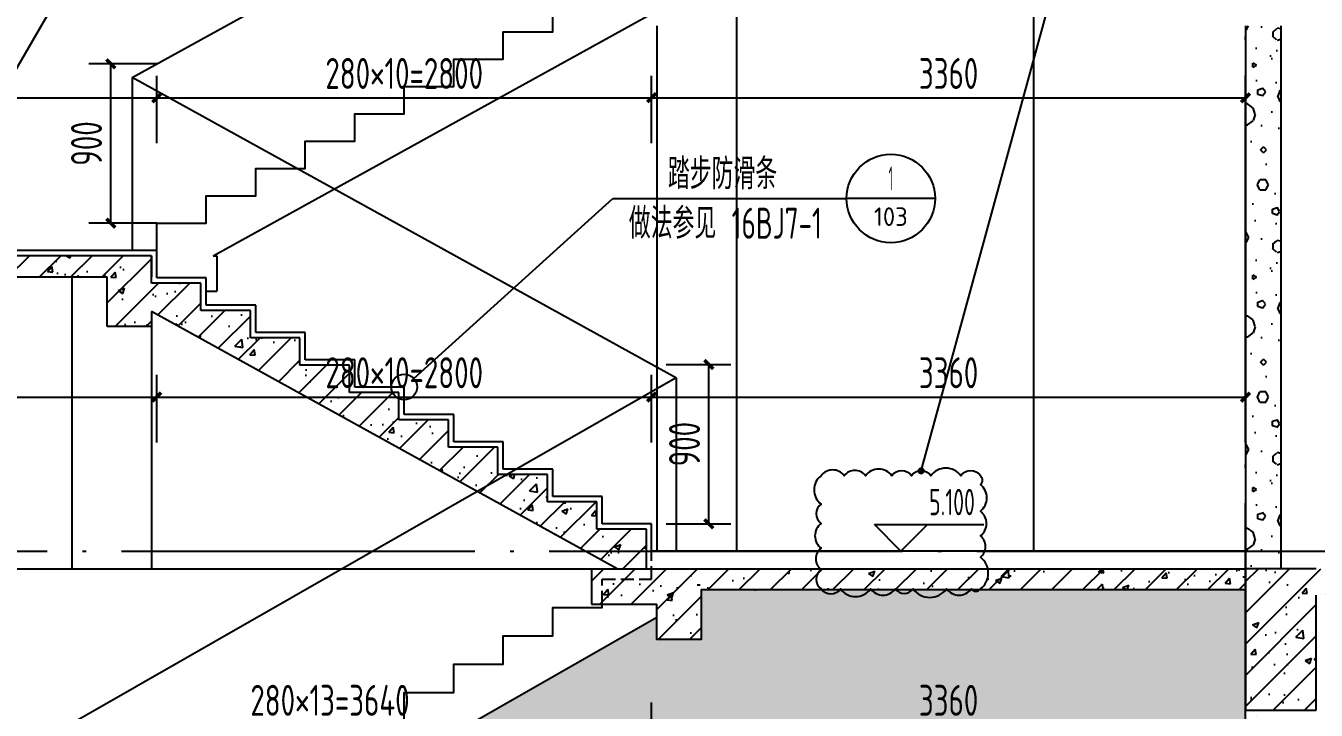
# Model space of a CAD drawing. Extents: x 116425 to 211028, y 11881 to 56060.
# Drawn here: x 155545 to 162845, y 33202 to 37072 of the extents above; entities that cross this region are included whole.
import ezdxf
from ezdxf.enums import TextEntityAlignment as Align
from ezdxf.xclip import XClip

# ---------------------------------------------------------------- set-up
doc = ezdxf.new("R2010")
doc.units = 0
doc.header["$LTSCALE"] = 1000
doc.header["$MEASUREMENT"] = 0
doc.header["$XCLIPFRAME"] = 0
doc.linetypes.add('DASH', pattern=[0.35, 0.25, -0.1])
doc.linetypes.add('DOTE', pattern=[2.42, 2, -0.2, 0.02, -0.2])
for name, color, linetype in [('01-标注_尺寸', 124, 'Continuous'), ('01-标注_标高', 200, 'Continuous'), ('01-标注_符号', 200, 'Continuous'), ('02-TEXT_标注', 130, 'Continuous'), ('05-填充_天正', 14, 'Continuous'), ('13#楼幕墙$0$A-C_玻璃幕墙', 140, 'Continuous'), ('13#楼幕墙$0$A-TECH_结构', 21, 'Continuous'), ('A-E_栏杆', 232, 'Continuous'), ('A-O_屋面', 201, 'Continuous'), ('A-SUR_保温', 222, 'Continuous'), ('A_AXIS-轴线', 36, 'DOTE'), ('A_STR-砌块墙', 121, 'Continuous'), ('A_STR-砼墙', 51, 'Continuous'), ('A_STR-砼柱', 51, 'Continuous'), ('S_E_A-E_楼梯', 4, 'Continuous'), ('S_SURFACE', 6, 'Continuous'), ('X-104 13#平面$0$A-TECH_结构', 21, 'Continuous')]:
    doc.layers.add(name, color=color, linetype=linetype)
doc.layers.add('104-13 B0核心筒$0$04-不打印_辅助线', color=165, linetype='Continuous', plot=False)
doc.layers.add('DIM_MODI', color=6, linetype='Continuous', plot=False)
doc.layers.add('X-104 13#平面$0$000套内', color=226, linetype='Continuous', lineweight=30, plot=False)
doc.styles.add('_TCH_DIM', font='ros1.shx', dxfattribs={"bigfont": 'jd.shx'})
doc.styles.add('_TCH_DIM_T3', font='ROS1', dxfattribs={"width": 0.8, "bigfont": 'JD'})
doc.styles.add('样式 1', font='ros1.shx', dxfattribs={"width": 0.75, "bigfont": 'jd.shx'})
doc.dimstyles.new('_TCH_ARCH&&50', dxfattribs={"dimtxt": 175, "dimasz": 50, "dimexe": 125, "dimexo": 150, "dimgap": 50, "dimtad": 1, "dimdec": 0, "dimzin": 0, "dimdsep": 46, "dimtxsty": '_TCH_DIM_T3', "dimblk": 'ARCHTICK', "dimcen": 0.09, "dimclrt": 7, "dimazin": 2, "dimtfac": 1, "dimtdec": 0, "dimtix": 1, "dimtmove": 2, "dimatfit": 3, "dimfxl": 0, "dimtolj": 1, "dimtzin": 0, "dimarcsym": 0})
pattern_1 = [(45, (1000, 0), (-88.38835, 88.38835), []), (50, (1000, 0), (358.6301, -31.37607), [37.5, -412.5]), (355, (1000, 0), (-69.3757, 376.0961), [30, -330]), (100.4514, (1029.9, -2.6), (289.2547, 344.7198), [31.8701, -350.57106]), (46.1842, (1000, 100), (533.6205, -82.7595), [56.25, -618.75]), (96.6356, (1044.47, 93.1), (467.3314, 487.059), [47.8051, -525.8565]), (351.1842, (1000, 100), (467.331, 487.0593), [45, -495]), (21, (1050, 75), (298.4535, -201.30945), [37.5, -412.5]), (326, (1050, 75), (121.6577, 362.575), [30, -330]), (71.4514, (1074.87, 58.22), (420.1113, 161.26525), [31.8701, -350.57106]), (37.5, (1000, 0), (6.07993, 166.44693), [0, -326, 0, -335, 0, -331.25]), (7.5, (1000, 0), (131.53477, 197.20586), [0, -191, 0, -318.5, 0, -126.25]), (327.5, (888.5, 2e-14), (266.91122, -11.27744), [0, -125, 0, -390, 0, -517.5]), (317.5, (838.5, 4e-14), (291.5931, 50.0525), [0, -162.5, 0, -259, 0, -367.5])]
pattern_2 = [(45, (0, 0), (-88.38835, 88.38835), []), (50, (0, 0), (358.6301, -31.37607), [37.5, -412.5]), (355, (0, 0), (-69.3757, 376.0961), [30, -330]), (100.4514, (29.9, -2.6), (289.2547, 344.7198), [31.8701, -350.57106]), (46.1842, (0, 100), (533.6205, -82.7595), [56.25, -618.75]), (96.6356, (44.47, 93.1), (467.3314, 487.059), [47.8051, -525.8565]), (351.1842, (0, 100), (467.331, 487.0593), [45, -495]), (21, (50, 75), (298.45353, -201.30945), [37.5, -412.5]), (326, (50, 75), (121.6577, 362.575), [30, -330]), (71.4514, (74.87, 58.22), (420.1113, 161.26525), [31.8701, -350.57106]), (37.5, (0, 0), (6.07993, 166.44693), [0, -326, 0, -335, 0, -331.25]), (7.5, (0, 0), (131.53477, 197.20586), [0, -191, 0, -318.5, 0, -126.25]), (327.5, (-111.5, 0), (266.91122, -11.27744), [0, -125, 0, -390, 0, -517.5]), (317.5, (-161.5, 0), (291.5931, 50.0525), [0, -162.5, 0, -259, 0, -367.5])]
pattern_3 = [(0, (177, -183), (300, 600), [0, -600]), (0, (-174, -264), (300, 600), [0, -600]), (0, (21, -270), (300, 600), [0, -600]), (0, (234, -93), (300, 600), [0, -600]), (0, (-15, -300), (300, 600), [0, -600]), (0, (294, 285), (300, 600), [0, -600]), (0, (111, 237), (300, 600), [0, -600]), (0, (207, 162), (300, 600), [0, -600]), (0, (-282, 150), (300, 600), [0, -600]), (0, (12, 123), (300, 600), [0, -600]), (0, (-102, -30), (300, 600), [0, -600]), (0, (-96, -255), (300, 600), [0, -600]), (0, (129, -279), (300, 600), [0, -600]), (0, (294, -15), (300, 600), [0, -600]), (0, (-267, -108), (300, 600), [0, -600]), (0, (-216, -6), (300, 600), [0, -600]), (0, (18, -48), (300, 600), [0, -600]), (0, (-66, -135), (300, 600), [0, -600]), (0, (-114, 63), (300, 600), [0, -600]), (0, (-39, 288), (300, 600), [0, -600]), (0, (-243, -234), (300, 600), [0, -600]), (0, (87, 165), (300, 600), [0, -600]), (0, (-192, 174), (300, 600), [0, -600]), (0, (-240, 252), (300, 600), [0, -600]), (130.601294, (257.143, 97.143), (-1499.9999834, 1800.000008), [26.3416, -11037.111]), (18.43495, (214.29, 108.57), (1499.999994, 599.999996), [27.1052, -3767.628]), (90, (214.3, 82.86), (300, 600), [25.7143, -1174.2857]), (161.56505, (240, 74.29), (-1500.00001, 599.999955), [27.1052, -3767.628]), (53.1301, (240, 74.29), (300, 600), [28.5714, -2971.4285]), (135, (262.86, -231.43), (-300.00004, 599.99996), [24.2437, -1672.8126]), (45, (228.57, -231.43), (300, 600), [24.2437, -1672.8126]), (135, (245.71, -248.57), (-300.00004, 599.99996), [24.2437, -1672.8126]), (45, (245.71, -248.57), (300, 600), [24.2437, -1672.8126]), (116.56505, (-25.7, 171.43), (-5e-05, 1200), [31.9438, -638.8765]), (180, (-40, 200), (-300, 600), [34.2857, -565.7142]), (63.43495, (-88.57, 171.43), (3e-06, 1200), [31.9438, -638.8765]), (116.56505, (-74.3, 142.86), (-5e-05, 1200), [31.9438, -638.8765]), (0, (-74.3, 142.86), (300, 600), [34.2857, -565.7142]), (63.43495, (-40, 142.86), (3e-06, 1200), [31.9438, -638.8765]), (107.102728, (200, -31.429), (-899.9999656, 3000.0000048), [38.8613, -16282.9025]), (143.972626, (188.57, 5.714), (-5699.999928, 4199.999995), [38.8613, -8122.02]), (180, (157.14, 28.6), (-300, 600), [37.1429, -562.857]), (36.027373, (88.57, 5.714), (5699.999958, 4199.999955), [38.8613, -8122.02]), (71.56505, (77.14, -28.57), (900.000005, 2999.999995), [36.1403, -3758.5928]), (107.102728, (88.571, -65.714), (-899.9999656, 3000.0000048), [38.8613, -16282.9025]), (143.972626, (120, -88.57), (-5699.999928, 4199.999995), [38.8613, -8122.02]), (0, (120, -88.6), (300, 600), [37.1429, -562.857]), (36.027373, (157.143, -88.57), (5699.999958, 4199.999955), [38.8613, -8122.02]), (71.56505, (188.57, -65.71), (900.000005, 2999.999995), [36.1403, -3758.5928]), (150.25512, (205.714, 248.57), (-900.000002, 599.999993), [23.035, -4814.3196]), (90, (185.7, 237.14), (300, 600), [22.8571, -1177.1427]), (29.74488, (185.714, 237.14), (900, 599.999997), [23.035, -4814.3196]), (116.56505, (65.7, -177.14), (-5e-05, 1200), [31.9438, -638.8765]), (168.690067, (51.43, -148.57), (-2700.000002, 599.999985), [29.1373, -6089.6855]), (41.185925, (0, -162.857), (7499.9999546, 6599.9999423), [30.3718, -12725.802]), (90, (0, -191.43), (300, 600), [28.5714, -1171.4285]), (138.814074, (22.857, -211.429), (-7499.9998667, 6600.000042), [30.3718, -12725.802]), (16.699244, (22.857, -211.429), (9899.9999255, 2999.9999686), [29.8295, -12498.5375]), (60.945396, (51.43, -202.857), (299.999999, 599.9999947), [29.416, -12325.3395]), (109.983106, (-185.714, 74.286), (-1500.0000056, 4199.999989), [33.442, -14012.1975]), (155.556045, (-197.143, 105.714), (-3900.000015, 1799.9999626), [34.523, -14465.1315]), (24.443955, (-260, 105.714), (3900.000002, 1799.9999913), [34.523, -14465.1315]), (70.016893, (-271.429, 74.286), (1500.0000045, 4199.9999896), [33.442, -14012.1975]), (109.983106, (-260, 42.857), (-1500.0000056, 4199.999989), [33.442, -14012.1975]), (160.016893, (-228.57, 31.43), (-1500.000001, 599.999973), [33.442, -6989.3775]), (19.983107, (-228.57, 31.43), (1499.999992, 599.999999), [33.442, -6989.3775]), (70.016893, (-197.143, 42.857), (1500.0000045, 4199.9999896), [33.442, -14012.1975]), (122.005383, (37.14, 20), (-300.00004, 599.99997), [26.9542, -5633.434]), (18.43495, (-2.86, 34.29), (1499.999994, 599.999996), [27.1052, -3767.628]), (90, (-2.86, 8.57), (300, 600), [25.7143, -1174.2857]), (161.56505, (22.86, 0), (-1500.00001, 599.999955), [27.1052, -3767.628]), (54.462322, (22.857, 0), (2099.999997, 2999.9999955), [24.578, -10298.2115]), (116.56505, (-137.14, -125.7), (-5e-05, 1200), [31.9438, -638.8765]), (180, (-151.4, -97.14), (-300, 600), [31.4286, -568.5714]), (59.036243, (-200, -125.714), (300.000001, 599.999997), [33.3197, -6963.822]), (120.963756, (-182.857, -154.286), (-300.000041, 599.999972), [33.3197, -6963.822]), (0, (-182.86, -154.3), (300, 600), [31.4286, -568.5714]), (63.43495, (-151.43, -154.3), (3e-06, 1200), [31.9438, -638.8765])]

# ---------------------------------------------------------------- blocks, each defined once
blk = doc.blocks.new('图框-A1')
at = {"const_width": 0.05}
blk.add_lwpolyline([(0, 0), (841, 0), (841, 594), (0, 594)], close=True, dxfattribs=at)
blk = doc.blocks.new('13#楼幕墙')
at = {"layer": '13#楼幕墙$0$A-C_玻璃幕墙'}
blk.add_lwpolyline([(4492.6, 15500), (-900, 15500), (-900, -1700), (22100, -1700), (22100, -1100), (58400, -1100), (58400, 18959.9), (53293.2, 23245), (37800, 14300), (37800, 10200), (12500, 10200), (4492.6, 15500)], dxfattribs=at)
at = {"layer": '13#楼幕墙$0$A-TECH_结构'}
blk.add_lwpolyline([(4402.3, 77600), (-600, 77600), (-600, 60000), (21800, 60000), (21800, 61600), (58100, 61600), (58100, 81220), (53261.3, 85280.2), (38100, 76526.8), (38100, 72300), (12409.7, 72300), (4402.3, 77600)], dxfattribs=at)
blk = doc.blocks.new('X-104 13#平面$0$A$C0BB3323F')
at = {"layer": 'Defpoints'}
blk.add_lwpolyline([(59300, 600), (59300, 20660), (54205, 24935), (38700, 16000), (38700, 11900), (13400, 11900), (5392.6, 17200), (0, 17200), (0, 0), (23000, 0), (23000, 600)], close=True, dxfattribs=at)
blk = doc.blocks.new('X-104 13#平面')
at = {"layer": 'X-104 13#平面$0$000套内'}
blk.add_lwpolyline([(4100, 77750), (4100, 68700), (-750, 68700), (-750, 59850), (21950, 59850), (21950, 61450), (58250, 61450), (58250, 71300), (48400, 71300), (48400, 73450), (53400, 73450), (53400, 80500), (58250, 80500), (58250, 81290.1), (53289, 85452.6), (37950, 76613.3), (37950, 72450), (12454.9, 72450), (4447.4, 77750)], close=True, dxfattribs=at)
blk.add_lwpolyline([(7100, -1550), (21950, -1550), (21950, -950), (48400, -950), (48400, 11050), (53400, 11050), (53400, 18100), (58250, 18100), (58250, 18890), (53289.1, 23052.7), (37950, 14213.3), (37950, 10050), (12454.9, 10050), (4447.4, 15350), (4100, 15350), (4100, 6300), (7100, 6300), (7100, -1550)], dxfattribs=at)
at = {"xscale": 100, "yscale": 100, "zscale": 100}
for p in [(-10634.5, 104514.8), (-10634.5, -20285.2)]:
    blk.add_blockref('图框-A1', p, dxfattribs=at)
blk.add_blockref('X-104 13#平面$0$A$C0BB3323F', (-900, -1700))
at = {"layer": 'X-104 13#平面$0$A-TECH_结构'}
blk.add_blockref('13#楼幕墙', (0, 0), dxfattribs=at)
blk = doc.blocks.new('104 轴线')
blk.add_line((-287377.3, 164049.7), (-242241.1, 93088.3))
blk = doc.blocks.new('104-13 B0核心筒')
at = {"layer": '104-13 B0核心筒$0$04-不打印_辅助线'}
ref = blk.add_blockref('104 轴线', (287655.8, 163436.6), dxfattribs=dict(at, rotation=57.54087654753761))
XClip(ref).set_block_clipping_path([(-308258.2439484803, 159880.9876684749), (-256882.7738956955, 79110.5487782021), (-223300.1845035219, 100471.3503204154), (-274675.6545563068, 181241.7892106881)])
blk = doc.blocks.new('_ArchTick')
at = {"color": 0, "linetype": 'ByBlock', "const_width": 0.4}
blk.add_lwpolyline([(-0.5, -0.5), (0.5, 0.5)], dxfattribs=at)
blk = doc.blocks.new('*D700')
at = {"layer": '01-标注_尺寸', "color": 0, "lineweight": -2, "transparency": 16777216}
for p, q in [((159085.5, 36408.3), (159085.5, 36789.9)), ((162445.5, 36408.3), (162445.5, 36789.9)), ((159085.5, 36664.9), (162445.5, 36664.9))]:
    blk.add_line(p, q, dxfattribs=at)
at = {"layer": 'Defpoints', "color": 0, "transparency": 16777216}
for p in [(162445.5, 36664.9), (159085.5, 36258.3), (162445.5, 36258.3)]:
    blk.add_point(p, dxfattribs=at)
at = {"layer": '01-标注_尺寸', "color": 0, "lineweight": -2, "transparency": 16777216, "xscale": 50, "yscale": 50, "zscale": 50, "rotation": 180}
blk.add_blockref('_ArchTick', (159085.5, 36664.9), dxfattribs=at)
at = {"layer": '01-标注_尺寸', "color": 0, "lineweight": -2, "transparency": 16777216, "xscale": 50, "yscale": 50, "zscale": 50}
blk.add_blockref('_ArchTick', (162445.5, 36664.9), dxfattribs=at)
at = {"layer": '01-标注_尺寸', "color": 7, "transparency": 16777216, "insert": (160765.5, 36802.4), "char_height": 175, "attachment_point": 5, "style": '_TCH_DIM_T3'}
blk.add_mtext('\\A1;3360', dxfattribs=at)
blk = doc.blocks.new('*D701')
at = {"layer": '01-标注_尺寸', "color": 0, "lineweight": -2, "transparency": 16777216}
for p, q in [((156285.5, 36408.3), (156285.5, 36789.9)), ((159085.5, 36408.3), (159085.5, 36789.9)), ((156285.5, 36664.9), (159085.5, 36664.9))]:
    blk.add_line(p, q, dxfattribs=at)
at = {"layer": 'Defpoints', "color": 0, "transparency": 16777216}
for p in [(159085.5, 36664.9), (156285.5, 36258.3), (159085.5, 36258.3)]:
    blk.add_point(p, dxfattribs=at)
at = {"layer": '01-标注_尺寸', "color": 0, "lineweight": -2, "transparency": 16777216, "xscale": 50, "yscale": 50, "zscale": 50, "rotation": 180}
blk.add_blockref('_ArchTick', (156285.5, 36664.9), dxfattribs=at)
at = {"layer": '01-标注_尺寸', "color": 0, "lineweight": -2, "transparency": 16777216, "xscale": 50, "yscale": 50, "zscale": 50}
blk.add_blockref('_ArchTick', (159085.5, 36664.9), dxfattribs=at)
at = {"layer": '01-标注_尺寸', "color": 7, "transparency": 16777216, "insert": (157685.5, 36802.4), "char_height": 175, "attachment_point": 5, "style": '_TCH_DIM_T3'}
blk.add_mtext('\\A1;280×10=2800', dxfattribs=at)
blk = doc.blocks.new('*D702')
at = {"layer": '01-标注_尺寸', "color": 0, "lineweight": -2, "transparency": 16777216}
for p, q in [((153445.5, 36408.3), (153445.5, 36789.9)), ((156285.5, 36408.3), (156285.5, 36789.9)), ((153445.5, 36664.9), (156285.5, 36664.9))]:
    blk.add_line(p, q, dxfattribs=at)
at = {"layer": 'Defpoints', "color": 0, "transparency": 16777216}
for p in [(156285.5, 36664.9), (153445.5, 36258.3), (156285.5, 36258.3)]:
    blk.add_point(p, dxfattribs=at)
at = {"layer": '01-标注_尺寸', "color": 0, "lineweight": -2, "transparency": 16777216, "xscale": 50, "yscale": 50, "zscale": 50, "rotation": 180}
blk.add_blockref('_ArchTick', (153445.5, 36664.9), dxfattribs=at)
at = {"layer": '01-标注_尺寸', "color": 0, "lineweight": -2, "transparency": 16777216, "xscale": 50, "yscale": 50, "zscale": 50}
blk.add_blockref('_ArchTick', (156285.5, 36664.9), dxfattribs=at)
at = {"layer": '01-标注_尺寸', "color": 7, "transparency": 16777216, "insert": (154865.5, 36802.4), "char_height": 175, "attachment_point": 5, "style": '_TCH_DIM_T3'}
blk.add_mtext('\\A1;2840', dxfattribs=at)
blk = doc.blocks.new('*D734')
at = {"layer": '01-标注_尺寸', "color": 0, "lineweight": -2, "transparency": 16777216}
for p, q in [((156285.5, 36856.3), (155900.4, 36856.3)), ((156025.4, 35956.3), (156025.4, 36856.3)), ((156285.5, 35956.3), (155900.4, 35956.3))]:
    blk.add_line(p, q, dxfattribs=at)
at = {"layer": 'Defpoints', "color": 0, "transparency": 16777216}
for p in [(156025.4, 36856.3), (156435.5, 36856.3), (156435.5, 35956.3)]:
    blk.add_point(p, dxfattribs=at)
at = {"layer": '01-标注_尺寸', "color": 0, "lineweight": -2, "transparency": 16777216, "xscale": 50, "yscale": 50, "zscale": 50}
for p, rotation in [((156025.4, 36856.3), 90), ((156025.4, 35956.3), 270)]:
    blk.add_blockref('_ArchTick', p, dxfattribs=dict(at, rotation=rotation))
at = {"layer": '01-标注_尺寸', "color": 7, "transparency": 16777216, "insert": (155887.9, 36406.3), "char_height": 175, "attachment_point": 5, "rotation": 90, "style": '_TCH_DIM_T3'}
blk.add_mtext('\\A1;900', dxfattribs=at)
blk = doc.blocks.new('*D749')
at = {"layer": '01-标注_尺寸', "color": 0, "lineweight": -2, "transparency": 16777216}
for p, q in [((155445.5, 32883.8), (155445.5, 33244.8)), ((159085.5, 32883.8), (159085.5, 33244.8)), ((155445.5, 33119.8), (159085.5, 33119.8))]:
    blk.add_line(p, q, dxfattribs=at)
at = {"layer": 'Defpoints', "color": 0, "transparency": 16777216}
for p in [(159085.5, 33119.8), (155445.5, 32733.8), (159085.5, 32733.8)]:
    blk.add_point(p, dxfattribs=at)
at = {"layer": '01-标注_尺寸', "color": 0, "lineweight": -2, "transparency": 16777216, "xscale": 50, "yscale": 50, "zscale": 50, "rotation": 180}
blk.add_blockref('_ArchTick', (155445.5, 33119.8), dxfattribs=at)
at = {"layer": '01-标注_尺寸', "color": 0, "lineweight": -2, "transparency": 16777216, "xscale": 50, "yscale": 50, "zscale": 50}
blk.add_blockref('_ArchTick', (159085.5, 33119.8), dxfattribs=at)
at = {"layer": '01-标注_尺寸', "color": 7, "transparency": 16777216, "insert": (157265.5, 33257.3), "char_height": 175, "attachment_point": 5, "style": '_TCH_DIM_T3'}
blk.add_mtext('\\A1;280×13=3640', dxfattribs=at)
blk = doc.blocks.new('*D750')
at = {"layer": '01-标注_尺寸', "color": 0, "lineweight": -2, "transparency": 16777216}
for p, q in [((159085.5, 32883.8), (159085.5, 33244.8)), ((162445.5, 32883.8), (162445.5, 33244.8)), ((159085.5, 33119.8), (162445.5, 33119.8))]:
    blk.add_line(p, q, dxfattribs=at)
at = {"layer": 'Defpoints', "color": 0, "transparency": 16777216}
for p in [(162445.5, 33119.8), (159085.5, 32733.8), (162445.5, 32733.8)]:
    blk.add_point(p, dxfattribs=at)
at = {"layer": '01-标注_尺寸', "color": 0, "lineweight": -2, "transparency": 16777216, "xscale": 50, "yscale": 50, "zscale": 50, "rotation": 180}
blk.add_blockref('_ArchTick', (159085.5, 33119.8), dxfattribs=at)
at = {"layer": '01-标注_尺寸', "color": 0, "lineweight": -2, "transparency": 16777216, "xscale": 50, "yscale": 50, "zscale": 50}
blk.add_blockref('_ArchTick', (162445.5, 33119.8), dxfattribs=at)
at = {"layer": '01-标注_尺寸', "color": 7, "transparency": 16777216, "insert": (160765.5, 33257.3), "char_height": 175, "attachment_point": 5, "style": '_TCH_DIM_T3'}
blk.add_mtext('\\A1;3360', dxfattribs=at)
blk = doc.blocks.new('*D884')
at = {"layer": '01-标注_尺寸', "color": 0, "lineweight": -2, "transparency": 16777216}
for p, q in [((159168, 35156.2), (159534.1, 35156.2)), ((159409.1, 34256.2), (159409.1, 35156.2)), ((159168, 34256.2), (159534.1, 34256.2))]:
    blk.add_line(p, q, dxfattribs=at)
at = {"layer": 'Defpoints', "color": 0, "transparency": 16777216}
for p in [(159018, 35156.2), (159409.1, 35156.2), (159018, 34256.2)]:
    blk.add_point(p, dxfattribs=at)
at = {"layer": '01-标注_尺寸', "color": 0, "lineweight": -2, "transparency": 16777216, "xscale": 50, "yscale": 50, "zscale": 50}
for p, rotation in [((159409.1, 35156.2), 90), ((159409.1, 34256.2), 270)]:
    blk.add_blockref('_ArchTick', p, dxfattribs=dict(at, rotation=rotation))
at = {"layer": '01-标注_尺寸', "color": 7, "transparency": 16777216, "insert": (159271.6, 34706.2), "char_height": 175, "attachment_point": 5, "rotation": 90, "style": '_TCH_DIM_T3'}
blk.add_mtext('\\A1;900', dxfattribs=at)
blk = doc.blocks.new('*D888')
at = {"layer": '01-标注_尺寸', "color": 0, "lineweight": -2, "transparency": 16777216}
for p, q in [((159085.5, 34715.8), (159085.5, 35097.4)), ((162445.5, 34715.8), (162445.5, 35097.4)), ((159085.5, 34972.4), (162445.5, 34972.4))]:
    blk.add_line(p, q, dxfattribs=at)
at = {"layer": 'Defpoints', "color": 0, "transparency": 16777216}
for p in [(162445.5, 34972.4), (159085.5, 34565.8), (162445.5, 34565.8)]:
    blk.add_point(p, dxfattribs=at)
at = {"layer": '01-标注_尺寸', "color": 0, "lineweight": -2, "transparency": 16777216, "xscale": 50, "yscale": 50, "zscale": 50, "rotation": 180}
blk.add_blockref('_ArchTick', (159085.5, 34972.4), dxfattribs=at)
at = {"layer": '01-标注_尺寸', "color": 0, "lineweight": -2, "transparency": 16777216, "xscale": 50, "yscale": 50, "zscale": 50}
blk.add_blockref('_ArchTick', (162445.5, 34972.4), dxfattribs=at)
at = {"layer": '01-标注_尺寸', "color": 7, "transparency": 16777216, "insert": (160765.5, 35109.9), "char_height": 175, "attachment_point": 5, "style": '_TCH_DIM_T3'}
blk.add_mtext('\\A1;3360', dxfattribs=at)
blk = doc.blocks.new('*D889')
at = {"layer": '01-标注_尺寸', "color": 0, "lineweight": -2, "transparency": 16777216}
for p, q in [((156285.5, 34715.8), (156285.5, 35097.4)), ((159085.5, 34715.8), (159085.5, 35097.4)), ((156285.5, 34972.4), (159085.5, 34972.4))]:
    blk.add_line(p, q, dxfattribs=at)
at = {"layer": 'Defpoints', "color": 0, "transparency": 16777216}
for p in [(159085.5, 34972.4), (156285.5, 34565.8), (159085.5, 34565.8)]:
    blk.add_point(p, dxfattribs=at)
at = {"layer": '01-标注_尺寸', "color": 0, "lineweight": -2, "transparency": 16777216, "xscale": 50, "yscale": 50, "zscale": 50, "rotation": 180}
blk.add_blockref('_ArchTick', (156285.5, 34972.4), dxfattribs=at)
at = {"layer": '01-标注_尺寸', "color": 0, "lineweight": -2, "transparency": 16777216, "xscale": 50, "yscale": 50, "zscale": 50}
blk.add_blockref('_ArchTick', (159085.5, 34972.4), dxfattribs=at)
at = {"layer": '01-标注_尺寸', "color": 7, "transparency": 16777216, "insert": (157685.5, 35109.9), "char_height": 175, "attachment_point": 5, "style": '_TCH_DIM_T3'}
blk.add_mtext('\\A1;280×10=2800', dxfattribs=at)
blk = doc.blocks.new('*D890')
at = {"layer": '01-标注_尺寸', "color": 0, "lineweight": -2, "transparency": 16777216}
for p, q in [((153445.5, 34715.8), (153445.5, 35097.4)), ((156285.5, 34715.8), (156285.5, 35097.4)), ((153445.5, 34972.4), (156285.5, 34972.4))]:
    blk.add_line(p, q, dxfattribs=at)
at = {"layer": 'Defpoints', "color": 0, "transparency": 16777216}
for p in [(156285.5, 34972.4), (153445.5, 34565.8), (156285.5, 34565.8)]:
    blk.add_point(p, dxfattribs=at)
at = {"layer": '01-标注_尺寸', "color": 0, "lineweight": -2, "transparency": 16777216, "xscale": 50, "yscale": 50, "zscale": 50, "rotation": 180}
blk.add_blockref('_ArchTick', (153445.5, 34972.4), dxfattribs=at)
at = {"layer": '01-标注_尺寸', "color": 0, "lineweight": -2, "transparency": 16777216, "xscale": 50, "yscale": 50, "zscale": 50}
blk.add_blockref('_ArchTick', (156285.5, 34972.4), dxfattribs=at)
at = {"layer": '01-标注_尺寸', "color": 7, "transparency": 16777216, "insert": (154865.5, 35109.9), "char_height": 175, "attachment_point": 5, "style": '_TCH_DIM_T3'}
blk.add_mtext('\\A1;2840', dxfattribs=at)

msp = doc.modelspace()

# ---------------------------------------------------------------- hatches: boundary and pattern name
at = {"layer": '05-填充_天正'}
h = msp.add_hatch(dxfattribs=at)
h.set_pattern_fill('加气混凝土', color=256, scale=50, style=0)
h.set_pattern_definition(pattern_3)
h.paths.add_polyline_path([(162645.5, 37071.8), (162445.5, 37071.8), (162445.5, 34001.7), (162645.5, 34001.7)])
h = msp.add_hatch(dxfattribs=at)
h.set_pattern_fill('钢筋混凝土', color=256, scale=50, style=0)
h.set_pattern_definition(pattern_1)
h.paths.add_polyline_path([(156255.5, 35771.7), (153445.5, 35771.7), (153445.5, 35651.7), (156005.5, 35651.7), (156005.5, 35371.7), (156255.5, 35371.7)])
h = msp.add_hatch(dxfattribs=at)
h.set_pattern_fill('钢筋混凝土', color=256, scale=50, style=0)
h.set_pattern_definition(pattern_1)
h.paths.add_polyline_path([(159055.5, 34001.7), (159055.5, 34226.2), (158775.5, 34226.2), (158775.5, 34380.8), (158495.5, 34380.8), (158495.5, 34535.3), (158215.5, 34535.3), (158215.5, 34689.9), (157935.5, 34689.9), (157935.5, 34844.4), (157655.5, 34844.4), (157655.5, 34999), (157375.5, 34999), (157375.5, 35153.5), (157095.5, 35153.5), (157095.5, 35308.1), (156815.5, 35308.1), (156815.5, 35462.6), (156535.5, 35462.6), (156535.5, 35617.2), (156255.5, 35617.2), (156255.5, 35456.4), (158891, 34001.7)])
h = msp.add_hatch(dxfattribs=at)
h.set_pattern_fill('钢筋混凝土', color=256, scale=50, style=0)
h.set_pattern_definition([(45, (1000, -70), (-88.38835, 88.38835), []), (50, (1000, -70), (358.6301, -31.37607), [37.5, -412.5]), (355, (1000, -70), (-69.3757, 376.0961), [30, -330]), (100.4514, (1029.9, -72.6), (289.2547, 344.7198), [31.8701, -350.57106]), (46.1842, (1000, 30), (533.6205, -82.7595), [56.25, -618.75]), (96.6356, (1044.47, 23.1), (467.3314, 487.059), [47.8051, -525.8565]), (351.1842, (1000, 30), (467.331, 487.0593), [45, -495]), (21, (1050, 5), (298.4535, -201.30945), [37.5, -412.5]), (326, (1050, 5), (121.6577, 362.575), [30, -330]), (71.4514, (1074.87, -11.78), (420.1113, 161.26525), [31.8701, -350.57106]), (37.5, (1000, -70), (6.07993, 166.44693), [0, -326, 0, -335, 0, -331.25]), (7.5, (1000, -70), (131.53477, 197.20586), [0, -191, 0, -318.5, 0, -126.25]), (327.5, (888.5, -70), (266.91122, -11.27744), [0, -125, 0, -390, 0, -517.5]), (317.5, (838.5, -70), (291.5931, 50.0525), [0, -162.5, 0, -259, 0, -367.5])])
h.paths.add_polyline_path([(162445.5, 33881.7), (162445.5, 34001.7), (158745.5, 34001.7), (158745.5, 33801.7), (159115.5, 33801.7), (159115.5, 33601.7), (159365.5, 33601.7), (159365.5, 33881.7)])
h = msp.add_hatch(dxfattribs=at)
h.set_pattern_fill('钢筋混凝土', color=256, scale=50, style=0)
h.set_pattern_definition(pattern_2)
h.paths.add_polyline_path([(162445.5, 33201.7), (162845.5, 33201.7), (162845.5, 34001.7), (162445.5, 34001.7)])
h = msp.add_hatch(dxfattribs=at)
h.set_pattern_fill('钢筋混凝土', color=256, scale=50, style=0)
h.set_pattern_definition(pattern_2)
h.paths.add_polyline_path([(162845.5, 34001.7), (162845.5, 33851.7), (164645.5, 33851.7), (164645.5, 34001.7)])
h = msp.add_hatch(dxfattribs=at)
h.set_pattern_fill('粉刷', color=256, scale=50, style=0)
h.set_pattern_definition([(37.5, (58738.51, 0), (-6.29934, 192.68238), [0, -152, 0, -170, 0, -162.5]), (7.5, (58738.51, 0), (176.9777, 282.2146), [0, -82, 0, -137, 0, -52.5]), (327.5, (58615.51, 8e-14), (311.41419, 0.5659), [0, -50, 0, -180, 0, -235]), (317.5, (58615.5, 8e-14), (300.61266, 87.76756), [0, -25, 0, -118, 0, -135])])
h.paths.add_polyline_path([(162445.5, 33881.7), (159365.5, 33881.7), (159365.5, 33601.7), (159115.5, 33601.7), (159115.5, 33726.3), (155799.8, 31831.7), (155815.5, 31831.7), (155815.5, 31632.2), (155725.5, 31632.2), (155725.5, 31543.9), (156005.5, 31543.9), (156005.5, 31385), (156285.5, 31385), (156285.5, 31226.1), (156565.5, 31226.1), (156565.5, 31067.3), (156845.5, 31067.3), (156845.5, 30908.4), (157125.5, 30908.4), (157125.5, 30749.5), (157405.5, 30749.5), (157405.5, 30590.6), (157685.5, 30590.6), (157685.5, 30431.7), (157965.5, 30431.7), (157965.5, 30272.8), (158245.5, 30272.8), (158245.5, 30113.9), (158525.5, 30113.9), (158525.5, 29955), (158805.5, 29955), (158805.5, 29796.1), (159085.5, 29796.1), (159085.5, 29637.3), (159365.5, 29637.3), (159365.5, 29478.4), (159645.5, 29478.4), (159645.5, 29319.5), (159925.5, 29319.5), (159925.5, 29160.6), (160205.5, 29160.6), (160205.5, 29001.7), (162445.5, 29001.7)])
h = msp.add_hatch(dxfattribs=at)
h.set_pattern_fill('加气混凝土', color=256, scale=50, style=0)
h.set_pattern_definition(pattern_3)
h.paths.add_polyline_path([(162445.5, 31701.7), (162645.5, 31701.7), (162645.5, 33201.7), (162445.5, 33201.7)])

# ---------------------------------------------------------------- linework, layer by layer
at = {"layer": '01-标注_标高'}
for p, q in [((160495.5, 34101.7), (160345.5, 34251.7)), ((160345.5, 34251.7), (160964.5, 34251.7)), ((160495.5, 34101.7), (160645.5, 34251.7))]:
    msp.add_line(p, q, dxfattribs=at)
at = {"layer": '01-标注_符号'}
for p, q in [((157739.4, 35077.7), (158865.9, 36095.5)), ((158865.9, 36095.5), (160188.9, 36095.5)), ((160688.9, 36095.5), (160188.9, 36095.5))]:
    msp.add_line(p, q, dxfattribs=at)
for centre, radius in [((160438.9, 36095.5), 250), ((157685.5, 35029), 72.7)]:
    msp.add_circle(centre, radius, dxfattribs=at)
at = {"layer": '05-填充_天正'}
msp.add_lwpolyline([(162445.5, 29001.7), (162445.5, 33881.7), (159365.5, 33881.7), (159365.5, 33601.7), (159115.5, 33601.7), (159115.5, 33726.3), (155799.8, 31831.7)], dxfattribs=at)
at = {"layer": 'A-E_栏杆'}
for p, q in [((156145.5, 36779), (159225.5, 38479.1)), ((159225.5, 35079), (156145.5, 36779)), ((156145.5, 36779), (156145.5, 35801.7)), ((159225.5, 34101.7), (159225.5, 35079))]:
    msp.add_line(p, q, dxfattribs=at)
msp.add_lwpolyline([(159220.7, 35079), (155305.5, 32841.7)], dxfattribs=at)
at = {"layer": 'A-O_屋面'}
for p, q in [((159565.5, 37351.8), (159565.5, 34101.7)), ((159115.5, 37071.8), (159115.5, 34101.7)), ((155805.5, 35651.7), (155805.5, 34001.7)), ((156255.5, 35371.7), (156255.5, 34001.7)), ((153445.5, 34001.7), (158745.5, 34001.7))]:
    msp.add_line(p, q, dxfattribs=at)
at = {"layer": 'A-SUR_保温'}
msp.add_line((162645.5, 34101.7), (164645.5, 34101.7), dxfattribs=at)
at = {"layer": 'A_AXIS-轴线'}
msp.add_line((162445.5, 17851.7), (162445.5, 42866.4), dxfattribs=at)
msp.add_line((162445.5, 17851.7), (162445.5, 42866.4), dxfattribs=at)
msp.add_lwpolyline([(151245.5, 34101.7), (164645.5, 34101.7)], dxfattribs=at)
at = {"layer": 'A_STR-砌块墙'}
for p, q in [((161245.5, 37351.8), (161245.5, 34101.7)), ((162445.5, 37071.8), (162445.5, 34001.7)), ((162645.5, 37071.8), (162645.5, 34001.7))]:
    msp.add_line(p, q, dxfattribs=at)
at = {"layer": 'A_STR-砼墙'}
for p, q in [((156255.5, 35771.7), (153445.5, 35771.7)), ((156255.5, 35617.2), (156255.5, 35771.7)), ((156255.5, 35771.7), (156255.5, 35651.7)), ((153445.5, 35651.7), (156005.5, 35651.7)), ((156005.5, 35371.7), (156005.5, 35651.7)), ((156535.5, 35617.2), (156255.5, 35617.2)), ((156535.5, 35462.6), (156535.5, 35617.2)), ((158891, 34001.7), (156255.5, 35456.4)), ((156255.5, 35456.4), (156255.5, 35371.7)), ((156815.5, 35462.6), (156535.5, 35462.6)), ((156815.5, 35308.1), (156815.5, 35462.6)), ((156255.5, 35371.7), (156005.5, 35371.7)), ((157095.5, 35308.1), (156815.5, 35308.1)), ((157095.5, 35153.5), (157095.5, 35308.1)), ((157375.5, 35153.5), (157095.5, 35153.5)), ((157375.5, 34999), (157375.5, 35153.5)), ((157655.5, 34999), (157375.5, 34999)), ((157655.5, 34844.4), (157655.5, 34999)), ((157935.5, 34844.4), (157655.5, 34844.4)), ((157935.5, 34689.9), (157935.5, 34844.4)), ((158215.5, 34689.9), (157935.5, 34689.9)), ((158215.5, 34535.3), (158215.5, 34689.9)), ((158495.5, 34535.3), (158215.5, 34535.3)), ((158495.5, 34380.8), (158495.5, 34535.3)), ((158775.5, 34380.8), (158495.5, 34380.8)), ((158775.5, 34226.2), (158775.5, 34380.8)), ((159055.5, 34226.2), (158775.5, 34226.2)), ((159055.5, 34001.7), (159055.5, 34226.2)), ((158745.5, 34001.7), (162445.5, 34001.7)), ((162445.5, 33881.7), (159365.5, 33881.7)), ((159365.5, 33881.7), (159365.5, 33601.7)), ((158745.5, 33801.7), (159115.5, 33801.7)), ((159115.5, 33601.7), (159115.5, 33801.7)), ((159365.5, 33601.7), (159115.5, 33601.7))]:
    msp.add_line(p, q, dxfattribs=at)
msp.add_lwpolyline([(158745.5, 34001.7), (158745.5, 33801.7)], dxfattribs=at)
at = {"layer": 'A_STR-砼柱'}
for p, q in [((162845.5, 34001.7), (162445.5, 34001.7)), ((162445.5, 34001.7), (162445.5, 33201.7)), ((162845.5, 33201.7), (162845.5, 33851.7)), ((162445.5, 33201.7), (162845.5, 33201.7))]:
    msp.add_line(p, q, dxfattribs=at)
at = {"layer": 'DIM_MODI', "color": 7}
for p in [(155164.6, 36264.9), (160610.3, 34555.1)]:
    msp.add_line(p, (166409.4, 55709.3), dxfattribs=at)
msp.add_lwpolyline([(160044.3, 33887, 0.5), (160154.3, 33887, 0.5), (160324.3, 33887, 0.5), (160464.3, 33887, 0.5), (160564.3, 33887, 0.5), (160754.3, 33887, 0.5), (160894.3, 33887, 0.5), (160945.3, 33887, 0.5), (160945.3, 34067, 0.5), (160945.3, 34187, 0.5), (160945.3, 34327, 0.5), (160945.3, 34477, 0.5), (160945.3, 34527.6, 0.5), (160835.3, 34527.6, 0.5), (160665.3, 34527.6, 0.5), (160555.3, 34527.6, 0.5), (160445.3, 34527.6, 0.5), (160295.3, 34527.6, 0.5), (160175.3, 34527.6, 0.5), (160044.3, 34527.6, 0.5), (160044.3, 34367.6, 0.5), (160044.3, 34257.6, 0.5), (160044.3, 34117.6, 0.5), (160044.3, 33997.6, 0.5)], format="xyb", close=True, dxfattribs=at)
at = {"layer": 'DIM_MODI', "color": 7, "const_width": 20}
msp.add_lwpolyline([(160607.7, 34545.5, 1), (160613, 34564.8, 1)], format="xyb", close=True, dxfattribs=at)
at = {"layer": 'S_E_A-E_楼梯'}
for p, q in [((156605.2, 35771.7), (159115.5, 37157.3)), ((156625.5, 35771.3), (156625.5, 35571.7))]:
    msp.add_line(p, q, dxfattribs=at)
for points in [[(156285.5, 35801.7), (156285.5, 35956.3), (156565.5, 35956.3), (156565.5, 36110.8), (156845.5, 36110.8), (156845.5, 36265.4), (157125.5, 36265.4), (157125.5, 36419.9), (157405.5, 36419.9), (157405.5, 36574.5), (157685.5, 36574.5), (157685.5, 36729), (157965.5, 36729), (157965.5, 36883.6), (158245.5, 36883.6), (158245.5, 37038.1), (158525.5, 37038.1), (158525.5, 37192.7), (158805.5, 37192.7), (158805.5, 37271.8)], [(156605.2, 35771.7), (156625.5, 35771.7)], [(156565.5, 35571.7), (156625.5, 35571.7)], [(157685.5, 33141.7), (157685.5, 33301.7), (157965.5, 33301.7), (157965.5, 33461.7), (158245.5, 33461.7), (158245.5, 33621.7), (158525.5, 33621.7), (158525.5, 33781.7), (158805.5, 33781.7), (158805.5, 33801.7)], [(159115.5, 33726.3), (155799.8, 31831.7), (155815.5, 31831.7), (155815.5, 31632.2), (155725.5, 31632.2)]]:
    msp.add_lwpolyline(points, dxfattribs=at)
at = {"layer": 'S_E_A-E_楼梯', "linetype": 'DASH', "ltscale": 0.3}
msp.add_lwpolyline([(158805.5, 33801.7), (158805.5, 33941.7), (159085.5, 33941.7), (159085.5, 34101.7)], dxfattribs=at)
at = {"layer": 'S_SURFACE'}
for p, q in [((156285.5, 35801.7), (153445.5, 35801.7)), ((156285.5, 35681.7), (156285.5, 35801.7)), ((156285.5, 35647.2), (156285.5, 35681.7)), ((156285.5, 35681.7), (156285.5, 35681.7)), ((156565.5, 35647.2), (156285.5, 35647.2)), ((156565.5, 35492.6), (156565.5, 35647.2)), ((156845.5, 35492.6), (156565.5, 35492.6)), ((156845.5, 35338.1), (156845.5, 35492.6)), ((157125.5, 35338.1), (156845.5, 35338.1)), ((157125.5, 35183.5), (157125.5, 35338.1)), ((157405.5, 35183.5), (157125.5, 35183.5)), ((157405.5, 35029), (157405.5, 35183.5)), ((157685.5, 35029), (157405.5, 35029)), ((157685.5, 34874.4), (157685.5, 35029)), ((157965.5, 34874.4), (157685.5, 34874.4)), ((157965.5, 34719.9), (157965.5, 34874.4)), ((158245.5, 34719.9), (157965.5, 34719.9)), ((158245.5, 34565.3), (158245.5, 34719.9)), ((158525.5, 34565.3), (158245.5, 34565.3)), ((158525.5, 34410.8), (158525.5, 34565.3)), ((158805.5, 34410.8), (158525.5, 34410.8)), ((158805.5, 34256.2), (158805.5, 34410.8)), ((159085.5, 34256.2), (158805.5, 34256.2)), ((159085.5, 34101.7), (159085.5, 34256.2)), ((162445.5, 34101.7), (159085.5, 34101.7)), ((159085.5, 34101.7), (159085.5, 34101.7))]:
    msp.add_line(p, q, dxfattribs=at)

# ---------------------------------------------------------------- block references
ref = msp.add_blockref('104-13 B0核心筒', (81722.9, 25058.1))
XClip(ref).set_block_clipping_path([(52799.9999997682, 5800.0000000778), (58406.23745752, 18900.000000001)])
ref = msp.add_blockref('X-104 13#平面', (89222.9, 25058.1))
XClip(ref).set_block_clipping_path([(52600.0000000065, 7800.0004171911), (60173.8070770114, 18900)])
ref = msp.add_blockref('X-104 13#平面', (135059.8, 23721.2))
XClip(ref).set_block_clipping_path([(47300.0000000066, 8199.9999999998), (54100.0000000072, 18799.9999999998)])
ref = msp.add_blockref('X-104 13#平面', (144576.5, -38678.8))
XClip(ref).set_block_clipping_path([(47300.0000000066, 70599.9999999998), (54100.0000000072, 81199.9999999998)])
ref = msp.add_blockref('X-104 13#平面', (85922.9, -115253.6))
XClip(ref).set_block_clipping_path([(52600.000000007, 132600.000417191), (59223.651438209, 143700.0000000006)])

# ---------------------------------------------------------------- texts
at = {"layer": '02-TEXT_标注'}
for s, height, style, width, p in [('踏步防滑条', 173.64, '样式 1', 0.75, (159177.4, 36148)), ('做法参见', 173.64, '样式 1', 0.75, (158956.4, 35868)), ('16BJ7-1', 175, '样式 1', 0.75, (159538.4, 35868)), ('5.100', 148.75, '_TCH_DIM', 0.705882, (160655.5, 34304.2))]:
    msp.add_text(s, height=height, dxfattribs=dict(at, style=style, width=width)).set_placement(p)
at = {"layer": '02-TEXT_标注', "style": '样式 1', "width": 1.428571}
for s, height, p, p2 in [('1', 135.9, (160426.7, 36141), (160451, 36141)), ('103', 105.04, (160343.2, 35940.1), (160534.5, 35940.1))]:
    msp.add_text(s, height=height, dxfattribs=at).set_placement(p, p2, align=Align.FIT)

# ---------------------------------------------------------------- dimensions: what is measured, and where the dimension line sits
at = {"layer": '01-标注_尺寸'}
for base, p1, p2, picture, middle in [((156285.5, 36664.9), (153445.5, 36258.3), (156285.5, 36258.3), '*D702', (154865.5, 36802.4)), ((162445.5, 36664.9), (159085.5, 36258.3), (162445.5, 36258.3), '*D700', (160765.5, 36802.4)), ((156285.5, 34972.4), (153445.5, 34565.8), (156285.5, 34565.8), '*D890', (154865.5, 35109.9)), ((162445.5, 34972.4), (159085.5, 34565.8), (162445.5, 34565.8), '*D888', (160765.5, 35109.9))]:
    dim = msp.add_linear_dim(base=base, p1=p1, p2=p2, angle=0, dimstyle='_TCH_ARCH&&50', override={"dimgap": 0}, dxfattribs=at)
    dim.commit()
    dim.dimension.update_dxf_attribs({"geometry": picture, "text_midpoint": middle, "dimtype": 161})
for p1, p2, distance, picture, middle in [((156435.5, 35956.3), (156435.5, 36856.3), 410.1, '*D734', (155887.9, 36406.3)), ((159018, 34256.2), (159018, 35156.2), -391.1, '*D884', (159271.6, 34706.2)), ((159085.5, 32733.8), (162445.5, 32733.8), 386.1, '*D750', (160765.5, 33257.3))]:
    dim = msp.add_aligned_dim(p1=p1, p2=p2, distance=distance, dimstyle='_TCH_ARCH&&50', dxfattribs=at)
    dim.commit()
    dim.dimension.update_dxf_attribs({"geometry": picture, "text_midpoint": middle})
for base, p1, p2, picture, middle in [((159085.5, 36664.9), (156285.5, 36258.3), (159085.5, 36258.3), '*D701', (157685.5, 36802.4)), ((159085.5, 34972.4), (156285.5, 34565.8), (159085.5, 34565.8), '*D889', (157685.5, 35109.9))]:
    dim = msp.add_linear_dim(base=base, p1=p1, p2=p2, angle=0, text='280×10=2800', dimstyle='_TCH_ARCH&&50', override={"dimgap": 0}, dxfattribs=at)
    dim.commit()
    dim.dimension.update_dxf_attribs({"geometry": picture, "text_midpoint": middle, "dimtype": 161})
dim = msp.add_aligned_dim(p1=(155445.5, 32733.8), p2=(159085.5, 32733.8), distance=386.1, text='280×13=3640', dimstyle='_TCH_ARCH&&50', dxfattribs=at)
dim.commit()
dim.dimension.update_dxf_attribs({"geometry": '*D749', "text_midpoint": (157265.5, 33257.3)})

doc.saveas('drawing.dxf')
